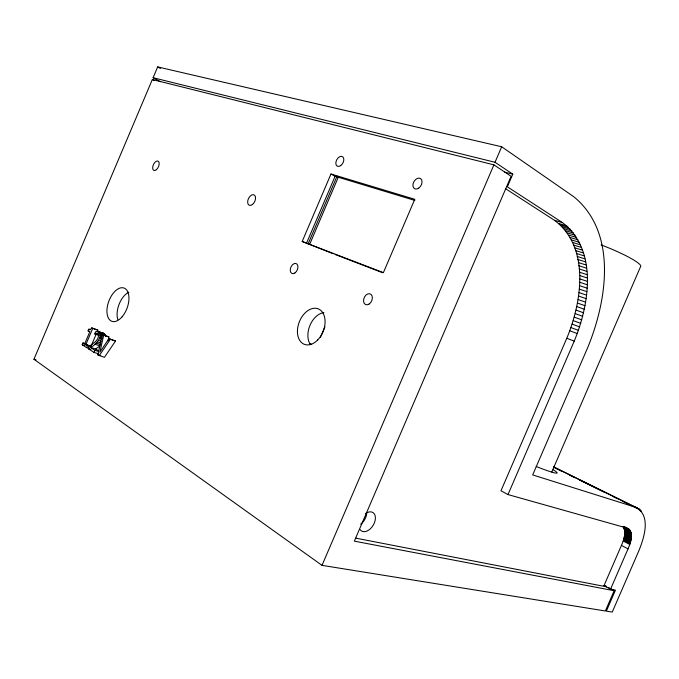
<?xml version="1.0" encoding="UTF-8"?>
<svg xmlns="http://www.w3.org/2000/svg" width="679" height="679" viewBox="0 0 679 679"><rect width="100%" height="100%" fill="white"/><g stroke="black" fill="none" stroke-linecap="round" stroke-linejoin="round"><path stroke-width="1.02" d="M629.849 530.104L623.212 526.7C626.496 532.54 623.857 539.754 621.446 545.39L604.038 585.536L610.523 589.219L628.033 548.87C630.553 542.988 634.772 531.606 626.793 528.033L507.994 494.567L500.966 490.798L566.787 338.286C581.886 301.951 590.399 247.512 554.514 220.327L505.541 188.686M507.994 494.567L574.239 341.113C589.338 304.659 598.267 250.042 562.39 222.568L507.349 186.801L512.781 174.155L495.016 162.273L153.106 77.72L157.681 66.915L501.679 146.766L573.865 196.791C617.839 232.872 606.856 300.967 587.785 347.393L532.692 474.918L636.198 507.468C651.433 516.116 643.93 538.235 638.769 551L612.246 612.085L606.347 611.134L615.454 590.161L610.523 589.219M98.438 351.399L94.95 350.347L90.375 347.402C95.374 346.095 106.654 332.175 95.917 331.42C92.802 336.572 96.732 332.006 98.778 334.153M102.351 334.458L103.7 335.29L99.855 352.206L108.996 338.549L115.532 341.011L104.422 357.332L97.81 354.871L102.351 334.458L108.903 336.945L108.012 340.909M33.95 359.25L152.342 79.519L493.913 164.853L511.083 176.277L354.345 541.146L614.156 590.713L605.354 610.981L322.007 565.352L33.95 359.25L35.995 359.828M89.238 348.437L86.632 347.64L82.193 344.771L82.974 342.929L85.562 343.727M88.083 345.051L84.62 343.99L89.747 331.895L88.083 330.86L88.788 329.213L90.511 329.765M90.018 346.587L85.792 344.745L92.7 328.449L91.741 327.864L90.392 329.544L88.788 329.213M86.632 347.64L87.421 345.789M98.421 353.759L94.058 352.443L88.329 348.743L89.407 346.188C93.167 343.37 99.474 340.001 98.353 334.424L97.046 333.601M90.994 346.341L96.257 333.932M97.063 332.023L97.878 330.113L91.741 327.864M94.058 352.443L94.95 350.347M302.18 241.486L330.97 174.011L414.784 199.303L383.389 272.618L302.18 241.486L333.151 253.734M306.416 243.472L335.095 176.277L414.852 200.424M308.147 243.871L337.03 176.209M309.582 244.533L338.558 176.625M320.369 337.497L324.935 326.811M322.007 565.352L493.913 164.853M495.016 162.273L501.679 146.766M551.798 471.998L640.764 266.193A39.034 5.254 21.9 0 0 601.161 244.915M99.176 355.754L110.312 339.356L115.532 341.011M90.375 347.402L95.586 348.989L100.051 345.857L94.839 344.245M102.504 332.999L104.566 333.915L105.466 336.063M355.745 538.141L606.644 586.834M604.038 585.536L606.016 585.918M504.701 172.11L512.781 174.155M554.514 220.327L562.39 222.568M558.902 223.561L566.761 225.801M560.642 225.097L568.493 227.346M562.433 226.871L570.275 229.129M564.139 228.772L571.981 231.038M565.768 230.784L573.602 233.058M567.313 232.914L575.138 235.197M568.773 235.155L576.581 237.438M570.148 237.489L577.948 239.789M571.429 239.933L579.212 242.242M572.618 242.471L580.392 244.788M573.721 245.102L581.487 247.436M574.723 247.818L582.48 250.161M97.81 354.871L100.433 355.66M575.639 250.619L583.388 252.978M88.329 348.743L90.935 349.532M576.463 253.505L584.195 255.873M85.792 344.745L90.129 346.078M82.193 344.771L84.79 345.56M577.192 256.458L584.916 258.843M577.829 259.48L585.536 261.882M97.42 341.91L100.891 342.997M96.189 343.141L100.526 344.491M578.364 262.569L586.062 264.98M98.489 340.451L101.095 341.265M99.457 338.558L101.188 339.101M578.805 265.727L586.495 268.146M94.822 334L99.219 335.418M100.153 336.36L101.884 336.903M99.872 337.421L102.478 338.244M579.153 268.926L586.834 271.371M100.11 333.567L105.313 335.222M103.7 335.29L108.903 336.945M100.271 334.416L102.868 335.239M88.083 330.86L89.815 331.411M96.214 333.601L98.811 334.424M95.501 333.788L98.956 334.891M100.28 335.35L102.02 335.901M579.408 272.186L587.072 274.647M92.7 328.449L97.878 330.113M98.107 331.488L103.293 333.143M97.318 331.344L103.98 333.448M99.372 332.26L104.566 333.915M99.813 332.846L105.007 334.509M579.569 275.496L587.225 277.966M579.637 278.84L587.276 281.335M579.603 282.226L587.233 284.739M579.484 285.647L587.097 288.176M579.263 289.093L586.868 291.639M578.958 292.564L586.546 295.127M578.559 296.052L586.138 298.641M578.067 299.558L585.629 302.163M577.481 303.072L585.043 305.694M576.811 306.594L584.356 309.234M576.055 310.116L583.592 312.781M575.215 313.639L582.735 316.321M574.281 317.152L581.793 319.851M573.271 320.649L580.766 323.374M572.168 324.129L579.662 326.871M570.997 327.592L578.474 330.359M569.825 330.783L577.294 333.567M309.675 343.633L311.661 344.38M566.787 338.286L574.239 341.113M335.137 254.498L382.676 272.737M553.461 466.77L639.066 508.919M554.123 467.271L639.703 509.42M554.76 467.831L562.365 471.574M569.97 475.325L574.723 477.668M579.476 480.011L605.142 492.648M612.747 496.4L617.5 498.742M622.253 501.085L629.857 504.828M631.759 505.762L640.314 509.98M638.981 509.657L640.883 510.591M639.525 510.328L641.426 511.262M623.84 526.429L629.11 529.23M623.56 526.514L629.374 529.493M622.974 526.386L629.62 529.79M623.432 527.04L630.07 530.443M623.636 527.405L630.273 530.808M623.823 527.787L630.452 531.19M623.993 528.194L630.621 531.598M624.137 528.618L630.774 532.03M624.273 529.068L630.91 532.48M624.391 529.535L631.02 532.947M624.493 530.019L631.122 533.431M624.57 530.52L631.198 533.94M624.638 531.046L631.258 534.458M624.68 531.581L631.3 534.993M624.714 532.132L631.326 535.553M624.722 532.701L631.334 536.121M624.714 533.278L631.326 536.699M624.688 533.872L631.3 537.301M624.638 534.475L631.249 537.904M624.578 535.094L631.181 538.523M624.493 535.723L631.105 539.151M624.4 536.359L631.003 539.788M624.281 536.996L630.884 540.433M624.154 537.649L630.749 541.087M624.001 538.303L630.596 541.74M623.831 538.965L630.426 542.411M623.653 539.627L630.239 543.073M623.449 540.297L630.044 543.743M623.212 541.019L629.806 544.473M621.446 545.39L628.033 548.87M152.342 79.519L154.116 80.495M330.97 174.011L335.095 176.277M153.106 77.72L160.456 81.752M157.681 66.915L160.439 68.46M608.494 587.496L614.156 590.713M108.996 338.549L110.312 339.356M95.586 348.989L98.65 350.95M82.974 342.929L84.62 343.99M365.31 513.731A10.839 6.917 -58.6 0 1 374.969 515.208A10.839 6.917 -58.6 0 1 370.564 528.593A10.839 6.917 -58.6 0 1 360.108 529.561M366.796 512.747A10.745 6.926 -58.5 0 1 360.676 524.196M553.156 469.758A44.025 2.92 23.8 0 1 536.155 466.481M117.815 319.648A17.578 9.812 -69.8 0 1 128.9 292.148M310.286 344.448A18.859 12.85 -68.6 0 1 310.04 325.19A18.859 12.85 -68.6 0 1 323.917 312.569M340.739 165.574A5.432 3.48 -61.8 0 0 342.742 156.824A5.432 3.48 -61.8 0 0 335.995 161.755A5.432 3.48 -61.8 0 0 340.739 165.574M418.663 188.168A5.882 4.057 -60.1 0 0 420.708 178.687A5.882 4.057 -60.1 0 0 413.053 183.899A5.882 4.057 -60.1 0 0 418.663 188.168M369.011 304.133A5.814 4.074 -66.3 0 0 371.124 294.482A5.814 4.074 -66.3 0 0 363.715 299.15A5.814 4.074 -66.3 0 0 369.011 304.133M294.898 272.975A5.39 3.497 -66.5 0 0 296.969 264.089A5.39 3.497 -66.5 0 0 290.425 268.536A5.39 3.497 -66.5 0 0 294.898 272.975M156.365 169.725A5.109 2.758 -65.7 0 0 158.521 161.449A5.109 2.758 -65.7 0 0 152.894 166.083A5.109 2.758 -65.7 0 0 156.365 169.725M252.35 204.583A5.729 3.463 -65 0 0 254.608 195.246A5.729 3.463 -65 0 0 247.86 200.297A5.729 3.463 -65 0 0 252.35 204.583M122.05 316.864A17.73 9.769 -69.8 0 0 124.749 288.346A17.73 9.769 -69.8 0 0 107.036 308.826A17.73 9.769 -69.8 0 0 122.05 316.864M317.747 339.916A19.054 12.842 -68.6 0 0 318.604 309.004A19.054 12.842 -68.6 0 0 297.436 330.826A19.054 12.842 -68.6 0 0 317.747 339.916"/></g></svg>
